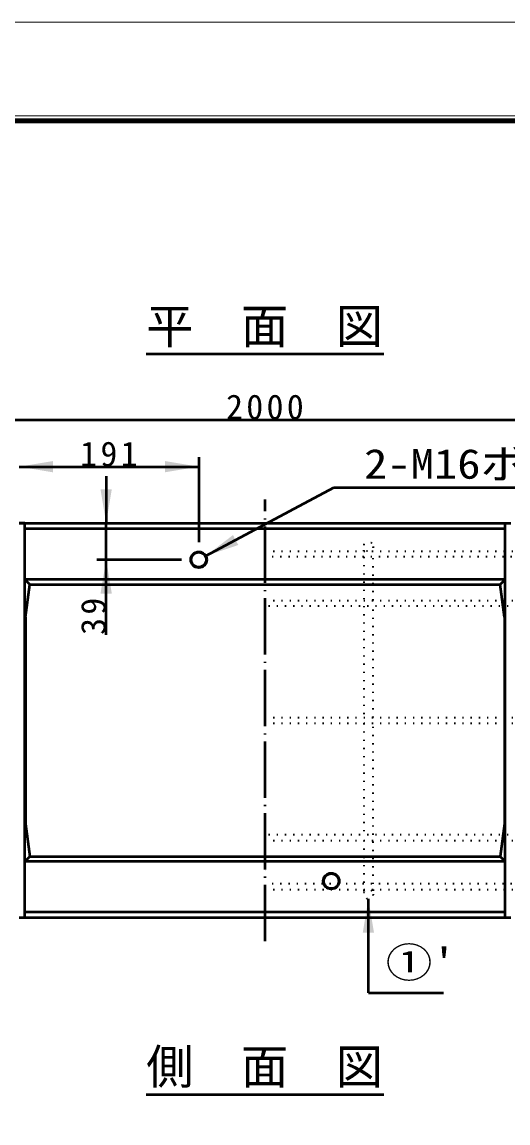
# Model space of a CAD drawing. Units: millimetres, scale not verified. Extents: x -2102 to 2102, y -1485 to 1485.
# Drawn here: x 573 to 1090, y 313 to 1485 of the extents above; entities that cross this region are included whole.
import ezdxf
from ezdxf.enums import TextEntityAlignment as Align

# ---------------------------------------------------------------- set-up
doc = ezdxf.new("R2010")
doc.units = ezdxf.units.MM
doc.header["$LTSCALE"] = 5
doc.linetypes.add('DOTTED', pattern=[1.75, 0.25, -1.5])
doc.linetypes.add('LONG_DASHED_DOTTED', pattern=[15.25, 12, -1.5, 0.25, -1.5])
doc.layers.add('0-0_V-nasSTD', color=7, linetype='Continuous', lineweight=35)
doc.layers.add('0-1_0', color=7, linetype='Continuous', lineweight=50)
doc.styles.add('ＭＳ ゴシック', font='')
doc.styles.get('ＭＳ ゴシック').set_extended_font_data('MS Gothic')

msp = doc.modelspace()

# ---------------------------------------------------------------- linework, layer by layer
at = {"layer": '0-0_V-nasSTD', "lineweight": 50}
for p, q in [((768.576, 916.841), (904.85, 989.524)), ((941.576, 451.841), (941.576, 551.841))]:
    msp.add_line(p, q, dxfattribs=at)
at = {"layer": '0-0_V-nasSTD', "linetype": 'DOTTED'}
for p, q in [((936.576, 921.841), (936.576, 926.841)), ((946.576, 926.841), (946.576, 921.841)), ((831.576, 921.841), (1146.576, 921.841)), ((1146.576, 915.841), (831.576, 915.841)), ((936.576, 915.841), (936.576, 869.556)), ((946.576, 869.556), (946.576, 915.841)), ((831.576, 869.556), (1151.576, 869.556)), ((1151.576, 863.556), (831.576, 863.556)), ((936.576, 863.556), (936.576, 744.841)), ((946.576, 744.841), (946.576, 863.556)), ((831.576, 744.841), (1806.576, 744.841)), ((831.576, 738.841), (1806.576, 738.841)), ((936.576, 738.841), (936.576, 620.126)), ((946.576, 620.126), (946.576, 738.841)), ((1151.576, 620.126), (831.576, 620.126)), ((831.576, 614.126), (1151.576, 614.126)), ((936.576, 614.126), (936.576, 567.841)), ((946.576, 567.841), (946.576, 614.126)), ((1146.576, 567.841), (831.576, 567.841)), ((831.576, 561.841), (1146.576, 561.841)), ((936.576, 561.841), (936.576, 556.841)), ((946.576, 561.841), (946.576, 556.841))]:
    msp.add_line(p, q, dxfattribs=at)
at = {"layer": '0-0_V-nasSTD'}
msp.add_line((831.576, 582.249), (831.576, 582.249), dxfattribs=at)
at = {"layer": '0-0_V-nasSTD', "lineweight": 18}
for points in [[(-2102.5, -1485), (-2102.5, 1485), (2102.5, 1485), (2102.5, -1485)], [(-2002.5, -1385), (-2002.5, 1385), (2002.5, 1385), (2002.5, -1385)]]:
    msp.add_lwpolyline(points, close=True, dxfattribs=at)
at = {"layer": '0-0_V-nasSTD', "lineweight": 100}
msp.add_lwpolyline([(1997.5, -1380), (1997.5, 1380), (-1997.5, 1380)], dxfattribs=at)
at = {"layer": '0-0_V-nasSTD', "linetype": 'DOTTED'}
for centre in [(941.576, 926.841), (941.576, 556.841)]:
    msp.add_circle(centre, 5, dxfattribs=at)
at = {"layer": '0-0_V-nasSTD', "lineweight": 50}
for centre, radius in [((761.076, 912.841), 8.5), ((761.076, 912.841), 8), ((902.076, 570.841), 8.5), ((902.076, 570.841), 8)]:
    msp.add_circle(centre, radius, dxfattribs=at)
at = {"layer": '0-0_V-nasSTD'}
for points in [[(570.076, 1011.841), (606.076, 1005.841), (606.076, 1017.841)], [(725.076, 1005.841), (725.076, 1017.841), (761.076, 1011.841)], [(656.576, 987.841), (662.576, 951.841), (668.576, 987.841)], [(768.576, 916.841), (797.516, 939.077), (800.34, 933.783)], [(768.576, 916.841), (800.34, 933.783), (803.164, 928.489)], [(656.576, 876.841), (662.576, 912.841), (668.576, 876.841)], [(935.576, 515.841), (941.576, 551.841), (947.576, 515.841)]]:
    msp.add_solid(points, dxfattribs=at)
at = {"layer": '0-1_0'}
for p, q in [((705.173, 1131.841), (957.979, 1131.841)), ((-168.424, 1061.841), (1831.576, 1061.841)), ((761.076, 1021.841), (761.076, 931.341)), ((570.076, 1011.841), (761.076, 1011.841)), ((662.576, 1001.841), (662.576, 951.841)), ((904.85, 989.524), (1204.85, 989.524)), ((570.076, 951.841), (1093.076, 951.841)), ((662.576, 912.841), (662.576, 951.841)), ((1087.076, 531.841), (1087.076, 951.841)), ((1087.076, 951.841), (1093.076, 951.841)), ((1087.076, 945.841), (576.076, 945.841)), ((742.576, 912.841), (652.576, 912.841)), ((662.576, 832.841), (662.576, 912.841)), ((1087.076, 891.841), (576.076, 891.841)), ((581.335, 886.582), (576.076, 891.841)), ((581.335, 886.582), (576.076, 891.841)), ((1081.817, 886.582), (1087.076, 891.841)), ((576.776, 851.841), (581.335, 886.582)), ((581.335, 886.582), (1081.817, 886.582)), ((1086.376, 851.841), (1081.817, 886.582)), ((576.776, 851.841), (576.776, 631.841)), ((1086.376, 851.841), (1086.376, 631.841)), ((576.776, 631.841), (581.335, 597.1)), ((1086.376, 631.841), (1081.817, 597.1)), ((581.335, 597.1), (576.076, 591.841)), ((1087.076, 591.841), (576.076, 591.841)), ((581.335, 597.1), (1081.817, 597.1)), ((1081.817, 597.1), (1087.076, 591.841)), ((576.076, 531.841), (570.076, 531.841)), ((1093.076, 531.841), (570.076, 531.841)), ((1087.076, 537.841), (576.076, 537.841)), ((941.576, 451.841), (1021.576, 451.841)), ((705.173, 343.866), (957.979, 343.866))]:
    msp.add_line(p, q, dxfattribs=at)
at = {"layer": '0-1_0', "linetype": 'LONG_DASHED_DOTTED'}
msp.add_line((831.576, 506.841), (831.576, 976.841), dxfattribs=at)
at = {"layer": '0-1_0'}
msp.add_lwpolyline([(576.076, 531.841), (576.076, 951.841), (570.076, 951.841)], dxfattribs=at)

# ---------------------------------------------------------------- texts
at = {"layer": '0-0_V-nasSTD', "style": 'ＭＳ ゴシック'}
for s, p in [('平\u3000面\u3000図', (705.173, 1131.841)), ('側\u3000面\u3000図', (705.173, 343.866))]:
    msp.add_text(s, height=36.95, dxfattribs=at).set_placement(p, align=Align.BOTTOM_LEFT)
at = {"layer": '0-0_V-nasSTD', "style": 'ＭＳ ゴシック', "width": 1.15}
for s, p in [('2-M16ボルト', (937.01, 989.524)), ("①'", (959.976, 458.841))]:
    msp.add_text(s, height=31.67, dxfattribs=at).set_placement(p, align=Align.BOTTOM_LEFT)
at = {"layer": '0-0_V-nasSTD', "char_height": 26.39, "attachment_point": 7, "style": 'ＭＳ ゴシック'}
for s, insert in [('\\T1.2;2000', (790.176, 1061.841)), ('\\T1.2;191', (634.976, 1011.841))]:
    msp.add_mtext(s, dxfattribs=dict(at, insert=insert))
at = {"layer": '0-0_V-nasSTD', "insert": (662.576, 832.841), "char_height": 26.39, "attachment_point": 7, "rotation": 90, "style": 'ＭＳ ゴシック'}
msp.add_mtext('\\T1.2;39', dxfattribs=at)

doc.saveas('drawing.dxf')
